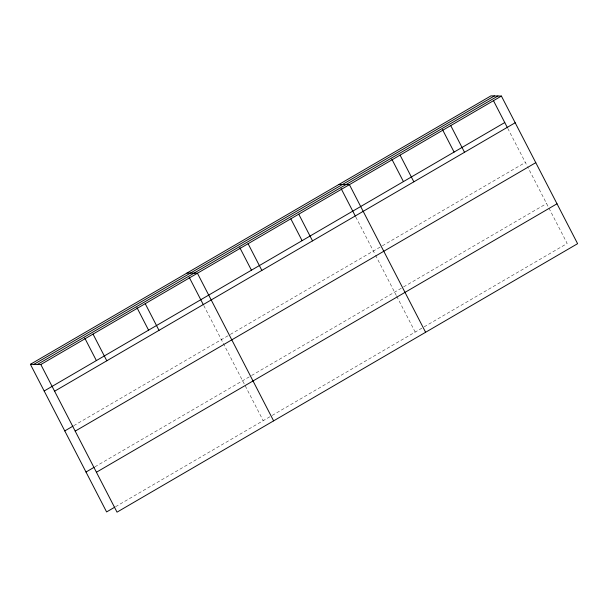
<?xml version="1.0" encoding="UTF-8"?>
<svg xmlns="http://www.w3.org/2000/svg" width="608" height="608" viewBox="0 0 608 608"><rect width="100%" height="100%" fill="white"/><g stroke="black" fill="none" stroke-linecap="round" stroke-linejoin="round"><path stroke-width="0.46" stroke-dasharray="3.04 2.28" d="M73.75 425.684L229.543 334.871M230.364 334.4L381.535 246.278M382.356 245.807L525.358 162.45M94.97 466.8L250.77 375.987M251.583 375.516L402.762 287.402M403.575 286.923L546.577 203.566M115.566 506.707L271.366 415.902M272.179 415.424L423.358 327.309M424.171 326.83L567.18 243.474L527.524 166.645M507.764 128.364L527.09 165.809M355.771 216.957L375.098 254.402M375.531 255.238L396.302 295.488M396.735 296.316L415.188 332.067M203.779 305.55L263.196 420.66"/><path stroke-width="0.91" d="M30.4 364.314L490.983 95.851L501.402 96.064L577.6 243.686L117.017 512.149L40.82 364.526L30.4 364.314L106.598 511.936L114.752 507.186M33.843 364.382L494.418 95.92M37.384 364.45L497.967 95.988M40.82 364.526L501.402 96.064M44.179 391.005L504.762 122.542M54.598 391.218L515.181 122.755M64.775 430.912L72.93 426.162M75.202 431.125L535.777 162.663M86.002 472.028L94.156 467.278M96.421 472.241L557.004 203.779M338.99 184.444L349.41 184.657L425.608 332.28M186.998 273.038L197.418 273.243L273.615 420.873M493.567 100.852L507.33 127.528M450.741 125.59L464.52 152.289M442.472 129.55L454.092 152.076M400.079 155.124L413.85 181.815M391.803 159.083L403.431 181.602M341.141 188.617L355.346 216.121M298.748 214.183L312.527 240.874M290.905 218.979L302.1 240.669M248.087 243.717L261.858 270.408M239.818 247.676L251.438 270.195M189.149 277.202L203.353 304.714M145.221 303.673L159 330.364M136.952 307.633L148.572 330.152M93.024 334.096L106.803 360.795M84.755 338.056L96.376 360.582"/></g></svg>
